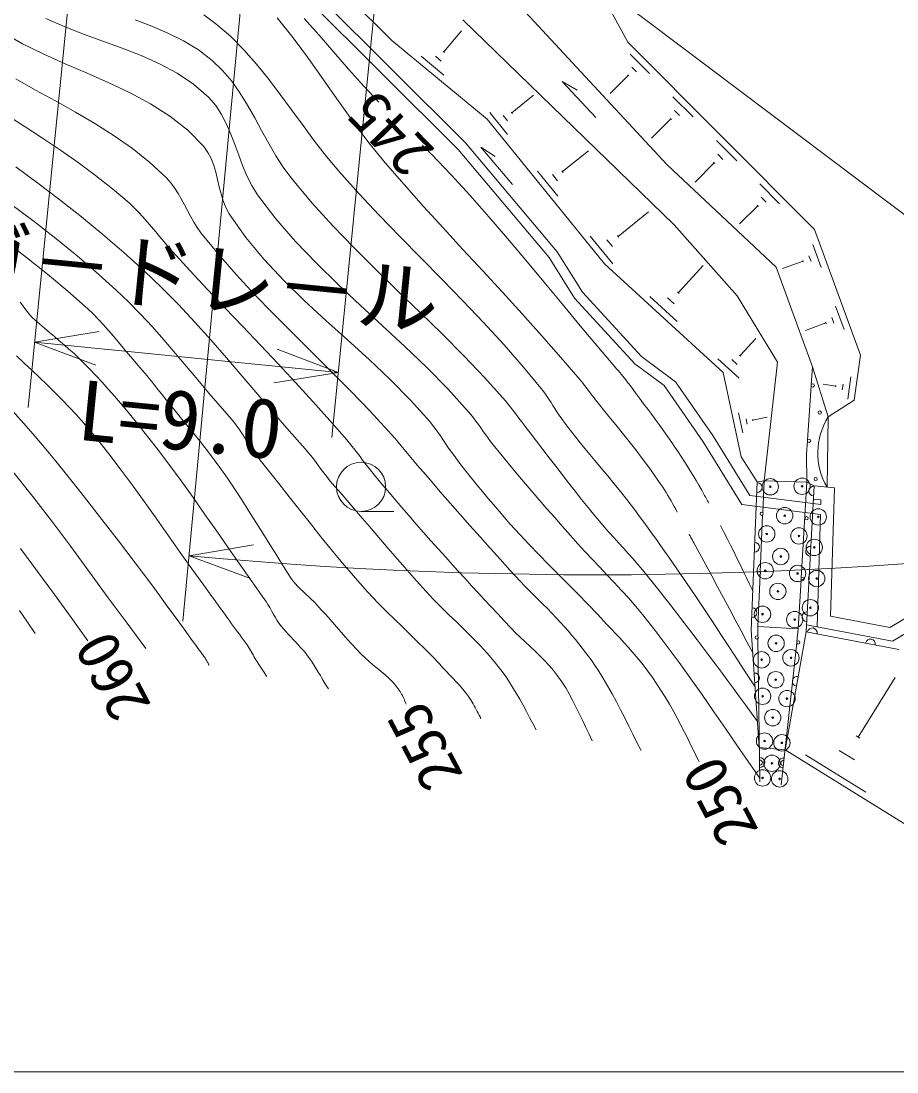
# Model space of a CAD drawing. Units: millimetres, scale not verified. Extents: x 40000 to 680000, y 20000 to 380000.
# Drawn here: x 204150 to 230897, y 205000 to 237110 of the extents above; entities that cross this region are included whole.
import ezdxf
from ezdxf.enums import TextEntityAlignment as Align

# ---------------------------------------------------------------- set-up
doc = ezdxf.new("R2010")
doc.units = ezdxf.units.MM
doc.header["$LTSCALE"] = 1000
doc.header["$PDMODE"] = 32
doc.header["$PDSIZE"] = 500
for name, color, linetype, lineweight in [('M-BGD', 7, 'Continuous', 13), ('M-STR-HTXT', 7, 'Continuous', 13), ('M-STR-STRC', 7, 'Continuous', 13), ('M-TTL-BAND', 7, 'Continuous', 13)]:
    doc.layers.add(name, color=color, linetype=linetype, lineweight=lineweight)
doc.styles.add('@ＭＳ ゴシック', font='')
doc.styles.add('ＭＳ ゴシック', font='')
doc.styles.get('@ＭＳ ゴシック').set_extended_font_data('@MS Gothic')
doc.styles.get('ＭＳ ゴシック').set_extended_font_data('MS Gothic')

msp = doc.modelspace()

# ---------------------------------------------------------------- linework, layer by layer
at = {"layer": 'M-BGD'}
for p, q in [((251888, 215533), (210239, 246942)), ((222674, 236466), (220255, 240961)), ((212295, 239673), (215476, 236518)), ((212296, 238800), (217721, 233392)), ((212092, 238580), (217499, 233189)), ((218974, 238015), (223868, 232730)), ((217641, 237143), (224098, 230881)), ((217062, 236169), (217596, 236811)), ((218379, 234107), (215476, 236518)), ((228377, 230739), (222674, 236466)), ((216365, 236040), (217063, 235460)), ((216801, 236032), (216975, 235887)), ((217040, 236187), (217084, 236151)), ((222754, 236102), (223345, 235509)), ((222797, 235703), (222945, 235554)), ((222693, 235451), (222135, 234895)), ((222675, 235470), (222712, 235433)), ((220678, 235261), (221697, 234160)), ((220678, 235261), (221128, 234996)), ((219138, 234306), (219801, 234843)), ((224056, 234795), (224670, 234178)), ((221963, 229687), (218379, 234107)), ((218468, 234314), (219008, 233648)), ((218870, 234227), (219006, 234060)), ((219121, 234326), (219155, 234285)), ((223993, 234118), (223401, 233529)), ((223974, 234137), (224012, 234099)), ((224101, 234379), (224255, 234225)), ((225382, 233464), (226007, 232836)), ((217499, 233189), (220274, 229883)), ((217721, 233392), (220517, 230060)), ((218188, 233261), (219153, 232112)), ((218188, 233261), (218625, 232975)), ((220683, 232508), (221474, 233149)), ((225428, 233041), (225584, 232884)), ((219925, 232518), (220537, 231763)), ((220664, 232531), (220702, 232484)), ((223868, 232730), (227207, 229587)), ((225318, 232775), (224732, 232191)), ((225298, 232794), (225337, 232755)), ((220380, 232418), (220533, 232230)), ((226708, 232132), (227312, 231526)), ((226752, 231724), (226903, 231572)), ((222381, 230529), (223308, 231281)), ((226646, 231467), (226090, 230913)), ((226627, 231486), (226665, 231448)), ((224098, 230881), (226022, 228719)), ((222359, 230555), (222402, 230502)), ((228377, 230739), (229786, 226899)), ((221528, 230540), (222216, 229693)), ((222041, 230429), (222212, 230217)), ((228323, 230285), (228583, 229575)), ((220517, 230060), (221293, 228822)), ((228208, 229941), (228273, 229763)), ((220274, 229883), (221053, 228640)), ((225593, 226370), (221963, 229687)), ((224221, 228811), (224977, 229639)), ((228028, 229774), (227404, 229545)), ((228019, 229796), (228036, 229752)), ((228316, 226548), (227207, 229587)), ((221053, 228640), (222892, 226632)), ((221293, 228822), (223093, 226856)), ((223348, 228692), (224181, 227932)), ((223888, 228657), (224097, 228467)), ((224195, 228835), (224247, 228788)), ((227253, 226691), (226022, 228719)), ((229024, 228396), (229284, 227686)), ((228908, 228052), (228973, 227874)), ((228728, 227885), (228105, 227656)), ((228720, 227907), (228736, 227863)), ((226113, 226886), (226592, 227410)), ((223093, 226856), (224130, 226088)), ((225427, 226792), (226081, 226195)), ((225852, 226764), (226015, 226615)), ((226092, 226905), (226133, 226867)), ((229786, 226899), (229595, 225531)), ((222892, 226632), (223785, 225970)), ((227253, 226691), (226840, 223064)), ((228279, 225998), (228316, 226548)), ((228801, 225017), (228316, 226548)), ((225275, 224449), (224130, 226088)), ((226138, 223793), (225593, 226370)), ((229492, 226242), (229397, 225555)), ((224982, 224257), (223785, 225970)), ((228165, 224301), (228277, 225962)), ((229032, 225956), (228643, 226011)), ((229035, 225978), (229029, 225935)), ((229250, 226013), (229227, 225842)), ((229595, 225531), (228801, 225017)), ((226057, 225143), (226187, 224528)), ((226290, 224951), (226322, 224798)), ((226486, 224933), (226495, 224894)), ((226490, 224913), (226932, 225007)), ((228801, 225017), (228762, 222867)), ((224982, 224257), (226158, 222343)), ((225275, 224449), (226402, 222614)), ((228137, 223884), (228164, 224275)), ((228137, 223884), (228146, 223023)), ((226624, 223033), (226138, 223793)), ((226449, 218498), (226624, 223033)), ((226624, 223033), (226840, 223064)), ((227975, 220093), (228146, 223023)), ((228371, 222906), (228122, 218448)), ((228146, 223023), (228371, 222906)), ((228371, 222906), (228987, 222845)), ((226402, 222614), (228571, 222336)), ((228987, 222845), (228869, 218930)), ((226158, 222343), (228562, 222034)), ((228349, 222506), (228576, 222484)), ((228576, 222484), (228571, 222336)), ((214532, 222128), (215532, 222128)), ((226794, 222014), (226718, 220275)), ((228562, 222034), (228459, 218601)), ((230683, 218583), (233954, 220538)), ((226715, 220198), (226645, 218613)), ((227884, 218538), (227971, 220034)), ((230757, 218161), (234160, 220194)), ((228869, 218930), (230683, 218583)), ((226449, 218498), (226694, 214915)), ((226645, 218613), (227884, 218538)), ((226645, 218613), (226649, 218316)), ((228122, 218448), (227479, 214843)), ((227884, 218538), (227841, 218149)), ((230955, 217913), (228122, 218448)), ((228134, 218664), (230757, 218161)), ((226650, 218242), (226708, 213862)), ((227837, 218113), (227362, 213777)), ((229709, 215230), (230839, 217054)), ((229651, 215266), (229766, 215195)), ((227479, 214843), (226694, 214915)), ((227479, 214843), (232201, 211917)), ((228099, 214694), (229946, 213550)), ((229135, 214819), (229596, 214533))]:
    msp.add_line(p, q, dxfattribs=at)
for points in [[(209734, 237297), (210102, 237029), (210544, 236647), (210955, 236234), (211342, 235796), (211710, 235340), (212065, 234870), (212413, 234393), (212760, 233914), (213111, 233439), (213473, 232973), (213850, 232524), (214462, 231845), (215088, 231178), (215724, 230520), (216365, 229867), (217007, 229214), (217645, 228559), (218276, 227896), (218893, 227223), (219495, 226536), (220074, 225830), (220143, 225740), (220208, 225648), (220271, 225554), (220333, 225460), (220393, 225364), (220453, 225268), (220514, 225173), (220575, 225078), (220638, 224984), (220704, 224892), (220890, 224646), (221081, 224403), (221275, 224162), (221471, 223924), (221670, 223687), (221868, 223450), (222066, 223213), (222263, 222974), (222457, 222734), (222647, 222490), (222779, 222317), (222910, 222144), (223040, 221970), (223169, 221795), (223298, 221619), (223425, 221443), (223552, 221266), (223678, 221089), (223803, 220911), (223928, 220733), (224199, 220342), (224467, 219948), (224733, 219554), (224998, 219158), (225261, 218761), (225523, 218364), (225784, 217966), (226045, 217567), (226306, 217169), (226567, 216771)], [(204902, 237192), (205470, 236939), (206053, 236711), (206644, 236496), (207234, 236281), (207814, 236054), (208377, 235803), (208914, 235515), (209417, 235178), (209878, 234780), (210094, 234531), (210275, 234257), (210427, 233963), (210560, 233654), (210680, 233336), (210796, 233015), (210915, 232695), (211046, 232383), (211196, 232082), (211373, 231800), (211932, 231069), (212534, 230373), (213170, 229707), (213831, 229061), (214508, 228428), (215191, 227800), (215871, 227169), (216539, 226528), (217187, 225868), (217804, 225182), (217885, 225084), (217964, 224984), (218041, 224882), (218116, 224779), (218190, 224676), (218264, 224572), (218338, 224468), (218413, 224365), (218489, 224263), (218567, 224163), (218796, 223879), (219026, 223598), (219259, 223318), (219493, 223039), (219729, 222762), (219967, 222486), (220205, 222211), (220445, 221937), (220685, 221663), (220925, 221390), (221144, 221147), (221365, 220906), (221589, 220668), (221815, 220430), (222040, 220193), (222264, 219955), (222487, 219715), (222705, 219472), (222920, 219226), (223129, 218974), (223510, 218493), (223882, 218004), (224247, 217510), (224605, 217011), (224959, 216508), (225309, 216003), (225657, 215496), (226005, 214989), (226354, 214483), (226706, 213980)], [(207632, 237143), (208139, 236950), (208635, 236740), (209113, 236502), (209567, 236227), (209991, 235904), (210303, 235602), (210582, 235269), (210834, 234913), (211065, 234539), (211284, 234154), (211497, 233763), (211712, 233373), (211935, 232989), (212173, 232618), (212435, 232266), (213039, 231549), (213669, 230855), (214320, 230180), (214984, 229517), (215657, 228861), (216333, 228208), (217005, 227551), (217667, 226885), (218314, 226205), (218939, 225506), (219018, 225412), (219096, 225316), (219172, 225219), (219248, 225121), (219322, 225022), (219396, 224923), (219469, 224824), (219543, 224725), (219617, 224627), (219692, 224529), (219889, 224274), (220085, 224019), (220280, 223764), (220476, 223509), (220672, 223253), (220869, 222999), (221067, 222746), (221266, 222494), (221468, 222243), (221672, 221994), (221813, 221826), (221957, 221660), (222103, 221495), (222250, 221331), (222397, 221168), (222545, 221004), (222692, 220840), (222838, 220676), (222982, 220509), (223124, 220341), (223296, 220132), (223466, 219921), (223635, 219709), (223803, 219496), (223970, 219282), (224135, 219068), (224301, 218853), (224465, 218637), (224629, 218422), (224793, 218206), (224981, 217959), (225167, 217711), (225353, 217462), (225538, 217213), (225722, 216963), (225906, 216713), (226089, 216463), (226273, 216213), (226456, 215962), (226639, 215712)], [(211972, 237205), (212462, 236596), (212931, 235964), (213387, 235317), (213839, 234666), (214297, 234020), (214768, 233388), (215264, 232782), (215850, 232111), (216443, 231447), (217042, 230788), (217644, 230132), (218248, 229477), (218850, 228821), (219450, 228162), (220045, 227500), (220632, 226830), (221210, 226153), (221260, 226093), (221310, 226032), (221359, 225970), (221408, 225909), (221456, 225847), (221504, 225784), (221552, 225722), (221600, 225660), (221648, 225598), (221696, 225535), (221898, 225279), (222103, 225024), (222308, 224769), (222514, 224515), (222718, 224260), (222921, 224004), (223120, 223745), (223316, 223483), (223506, 223218), (223690, 222948), (223743, 222866), (223796, 222784), (223847, 222701), (223898, 222618), (223948, 222534), (223997, 222449), (224045, 222365), (224093, 222279), (224141, 222194), (224188, 222109)], [(212799, 237191), (213251, 236677), (213700, 236160), (214151, 235644), (214607, 235135), (215072, 234636)], [(203580, 236768), (204198, 236417), (204842, 236099), (205502, 235804), (206168, 235517), (206830, 235226), (207479, 234919), (208103, 234583), (208692, 234205), (209238, 233772), (209728, 233273), (209855, 233097), (209955, 232905), (210033, 232701), (210096, 232488), (210150, 232270), (210201, 232049), (210257, 231831), (210322, 231617), (210404, 231412), (210508, 231220), (211011, 230499), (211569, 229823), (212170, 229180), (212802, 228563), (213456, 227961), (214118, 227367), (214778, 226769), (215425, 226160), (216047, 225530), (216632, 224870), (216718, 224764), (216799, 224656), (216879, 224545), (216956, 224433), (217033, 224321), (217109, 224207), (217185, 224095), (217263, 223983), (217342, 223872), (217423, 223763), (217583, 223555), (217745, 223349), (217908, 223144), (218072, 222939), (218238, 222736), (218406, 222535), (218574, 222334), (218745, 222135), (218917, 221937), (219090, 221741), (219376, 221426), (219668, 221116), (219963, 220809), (220261, 220505), (220560, 220203), (220860, 219901), (221160, 219598), (221457, 219294), (221752, 218987), (222042, 218676), (222171, 218537), (222300, 218398), (222430, 218260), (222559, 218121), (222687, 217981), (222813, 217839), (222937, 217696), (223058, 217551), (223175, 217403), (223289, 217251), (223428, 217053), (223564, 216853), (223696, 216649), (223824, 216444), (223948, 216235), (224069, 216025), (224186, 215813), (224300, 215599), (224410, 215383), (224517, 215166), (224551, 215096), (224585, 215027), (224619, 214957), (224654, 214888), (224688, 214819), (224722, 214749), (224756, 214680), (224790, 214610), (224824, 214541), (224858, 214471)], [(203987, 235341), (204595, 235002), (205204, 234667), (205811, 234327), (206408, 233976), (206990, 233606), (207551, 233211), (208086, 232783), (208588, 232315), (208719, 232168), (208837, 232011), (208944, 231845), (209043, 231673), (209138, 231497), (209231, 231320), (209325, 231143), (209423, 230969), (209528, 230801), (209643, 230640), (210167, 229994), (210714, 229368), (211280, 228758), (211859, 228160), (212448, 227570), (213041, 226984), (213634, 226397), (214222, 225805), (214800, 225205), (215363, 224592), (215464, 224477), (215564, 224362), (215662, 224245), (215760, 224128), (215857, 224010), (215955, 223892), (216052, 223774), (216150, 223657), (216248, 223540), (216347, 223424), (216648, 223077), (216950, 222730), (217252, 222383), (217555, 222038), (217859, 221693), (218165, 221349), (218471, 221006), (218779, 220665), (219089, 220326), (219401, 219988), (219535, 219847), (219670, 219707), (219807, 219570), (219945, 219433), (220084, 219296), (220221, 219158), (220358, 219020), (220492, 218880), (220625, 218738), (220754, 218592), (220862, 218466), (220970, 218339), (221077, 218211), (221182, 218082), (221286, 217951), (221387, 217820), (221487, 217686), (221585, 217551), (221679, 217414), (221771, 217276), (221919, 217040), (222060, 216801), (222196, 216558), (222328, 216313), (222457, 216066), (222583, 215818), (222707, 215568), (222832, 215319), (222956, 215070), (223082, 214822)], [(203688, 234254), (204247, 233895), (204802, 233532), (205352, 233162), (205894, 232783), (206426, 232390), (206945, 231981), (207449, 231552), (207595, 231416), (207736, 231274), (207871, 231128), (208003, 230978), (208133, 230825), (208261, 230671), (208389, 230516), (208517, 230362), (208647, 230209), (208780, 230059), (209309, 229483), (209843, 228911), (210381, 228342), (210920, 227775), (211459, 227207), (211997, 226638), (212531, 226066), (213059, 225489), (213581, 224906), (214094, 224315), (214178, 224214), (214260, 224112), (214341, 224009), (214421, 223905), (214501, 223801), (214580, 223697), (214660, 223592), (214740, 223489), (214821, 223386), (214904, 223284), (215120, 223024), (215337, 222765), (215556, 222508), (215776, 222251), (215998, 221995), (216220, 221741), (216443, 221487), (216667, 221233), (216892, 220981), (217117, 220728), (217313, 220509), (217510, 220291), (217707, 220074), (217905, 219857), (218104, 219640), (218303, 219425), (218503, 219209), (218704, 218995), (218905, 218781), (219107, 218567), (219250, 218421), (219397, 218279), (219547, 218138), (219697, 217999), (219847, 217858), (219994, 217717), (220138, 217572), (220278, 217423), (220410, 217268), (220535, 217107), (220663, 216922), (220783, 216732), (220896, 216537), (221003, 216339), (221106, 216138), (221205, 215935), (221302, 215730), (221398, 215525), (221494, 215320), (221590, 215116)], [(216405, 233317), (216433, 233289), (216460, 233261), (216487, 233234), (216515, 233206), (216542, 233178), (216569, 233151), (216597, 233123), (216624, 233095), (216652, 233067), (216679, 233040), (217279, 232414), (217865, 231775), (218439, 231126), (219005, 230469), (219564, 229805), (220118, 229138), (220671, 228469), (221225, 227801), (221782, 227136), (222345, 226476), (222392, 226422), (222437, 226368), (222483, 226313), (222528, 226258), (222572, 226203), (222616, 226147), (222659, 226091), (222703, 226035), (222745, 225978), (222787, 225921), (222911, 225753), (223036, 225585), (223161, 225418), (223286, 225251), (223411, 225084), (223536, 224916), (223659, 224748), (223781, 224578), (223902, 224408), (224020, 224236), (224116, 224093), (224212, 223950), (224306, 223806), (224400, 223661), (224492, 223516), (224583, 223369), (224673, 223223), (224762, 223075), (224849, 222926), (224934, 222777), (224957, 222737), (224979, 222697), (225001, 222657), (225024, 222616), (225046, 222576), (225068, 222536), (225090, 222496), (225112, 222455), (225134, 222415), (225156, 222375)], [(203986, 232660), (204663, 232157), (205334, 231645), (205996, 231124), (206648, 230590), (207288, 230042), (207914, 229478), (208443, 228972), (208956, 228449), (209456, 227914), (209945, 227368), (210427, 226815), (210905, 226257), (211381, 225698), (211857, 225139), (212337, 224585), (212824, 224036), (212911, 223936), (212995, 223834), (213077, 223730), (213157, 223624), (213236, 223518), (213315, 223411), (213395, 223305), (213475, 223200), (213558, 223096), (213643, 222995), (213931, 222663), (214217, 222330), (214502, 221996), (214787, 221663), (215073, 221329), (215359, 220997), (215646, 220665), (215936, 220335), (216227, 220007), (216521, 219681), (216747, 219440), (216980, 219204), (217216, 218971), (217455, 218740), (217693, 218509), (217929, 218276), (218160, 218039), (218384, 217797), (218599, 217546), (218804, 217287), (218928, 217115), (219046, 216939), (219160, 216759), (219270, 216577), (219376, 216393), (219479, 216207), (219580, 216019), (219680, 215831), (219778, 215643), (219877, 215455)], [(203842, 231511), (204505, 231014), (205159, 230507), (205803, 229987), (206434, 229452), (207049, 228899), (207432, 228532), (207802, 228153), (208162, 227764), (208514, 227367), (208860, 226965), (209203, 226559), (209544, 226151), (209886, 225744), (210231, 225340), (210581, 224941), (210670, 224835), (210754, 224724), (210833, 224609), (210908, 224492), (210982, 224374), (211056, 224255), (211130, 224136), (211206, 224020), (211286, 223906), (211371, 223796), (211697, 223391), (212020, 222984), (212341, 222576), (212662, 222167), (212984, 221759), (213308, 221353), (213634, 220949), (213965, 220549), (214302, 220154), (214645, 219764), (214865, 219525), (215090, 219291), (215319, 219060), (215551, 218832), (215784, 218606), (216018, 218380), (216250, 218153), (216481, 217924), (216709, 217693), (216933, 217457), (217033, 217350), (217134, 217244), (217236, 217138), (217337, 217031), (217437, 216924), (217535, 216815), (217630, 216704), (217722, 216590), (217809, 216473), (217892, 216352), (217926, 216298), (217959, 216244), (217991, 216188), (218022, 216132), (218052, 216076), (218082, 216019), (218110, 215962), (218138, 215904), (218165, 215846), (218191, 215788)], [(203674, 230380), (204321, 229887), (204956, 229381), (205579, 228859), (206186, 228318), (206352, 228159), (206514, 227995), (206670, 227825), (206823, 227653), (206974, 227478), (207123, 227301), (207271, 227123), (207420, 226946), (207569, 226770), (207721, 226597), (207792, 226516), (207861, 226435), (207929, 226354), (207997, 226271), (208063, 226188), (208130, 226105), (208196, 226021), (208262, 225937), (208328, 225853), (208394, 225770), (208578, 225540), (208763, 225312), (208950, 225085), (209136, 224858), (209323, 224630), (209508, 224402), (209691, 224172), (209871, 223940), (210049, 223706), (210222, 223469), (210451, 223141), (210675, 222810), (210894, 222476), (211110, 222139), (211323, 221801), (211534, 221461), (211745, 221121), (211956, 220781), (212168, 220442), (212383, 220105), (212449, 220011), (212521, 219922), (212599, 219837), (212680, 219756), (212765, 219677), (212850, 219599), (212936, 219520), (213021, 219441), (213104, 219361), (213183, 219277), (213318, 219125), (213452, 218973), (213586, 218821), (213720, 218668), (213854, 218516), (213988, 218364), (214123, 218213), (214260, 218063), (214398, 217914), (214538, 217768), (214653, 217656), (214773, 217548), (214897, 217444), (215022, 217341), (215146, 217237), (215268, 217132), (215387, 217024), (215499, 216910), (215603, 216790), (215698, 216661), (215723, 216622), (215748, 216581), (215771, 216540), (215793, 216498), (215815, 216456), (215835, 216413), (215854, 216370), (215873, 216327), (215891, 216283), (215908, 216239)], [(204123, 228518), (204194, 228424), (204264, 228329), (204336, 228235), (204409, 228144), (204488, 228057), (204572, 227976), (204719, 227848), (204868, 227722), (205017, 227596), (205167, 227470), (205316, 227344), (205465, 227217), (205612, 227089), (205757, 226958), (205899, 226825), (206039, 226689), (206237, 226487), (206432, 226283), (206624, 226075), (206813, 225865), (207000, 225652), (207184, 225438), (207366, 225221), (207546, 225003), (207724, 224783), (207901, 224562), (208287, 224068), (208665, 223567), (209036, 223061), (209402, 222551), (209765, 222038), (210124, 221523), (210483, 221008), (210843, 220493), (211204, 219980), (211568, 219469), (211630, 219378), (211689, 219284), (211744, 219188), (211799, 219092), (211853, 218995), (211907, 218899), (211965, 218804), (212025, 218712), (212090, 218624), (212160, 218540), (212235, 218458), (212310, 218377), (212386, 218296), (212463, 218216), (212539, 218135), (212614, 218054), (212688, 217972), (212761, 217889), (212831, 217804), (212899, 217717), (212969, 217620), (213037, 217522), (213102, 217423), (213165, 217322), (213227, 217220), (213289, 217117), (213349, 217014), (213410, 216912), (213472, 216809), (213534, 216708)], [(204015, 226879), (204248, 226659), (204481, 226438), (204714, 226217), (204945, 225995), (205174, 225771), (205400, 225543), (205623, 225313), (205840, 225078), (206053, 224838), (206450, 224365), (206835, 223882), (207210, 223391), (207576, 222894), (207938, 222392), (208295, 221887), (208650, 221380), (209006, 220874), (209364, 220370), (209727, 219870), (209801, 219769), (209875, 219668), (209948, 219567), (210022, 219466), (210096, 219364), (210169, 219263), (210243, 219162), (210317, 219061), (210390, 218960), (210464, 218858), (210522, 218777), (210581, 218696), (210640, 218615), (210699, 218534), (210757, 218453), (210816, 218372), (210875, 218291), (210934, 218211), (210993, 218130), (211052, 218049), (211085, 218001), (211117, 217952), (211147, 217902), (211176, 217852), (211204, 217801), (211233, 217749), (211261, 217698), (211290, 217647), (211319, 217597), (211349, 217547), (211380, 217500), (211410, 217454), (211442, 217407), (211473, 217361), (211504, 217315), (211535, 217268), (211566, 217222), (211596, 217175), (211625, 217127), (211654, 217079)], [(203892, 225205), (204240, 224814), (204581, 224418), (204917, 224017), (205249, 223612), (205577, 223204), (205903, 222794), (206226, 222383), (206549, 221971), (206871, 221558), (207129, 221227), (207385, 220893), (207638, 220557), (207890, 220221), (208140, 219883), (208389, 219544), (208637, 219205), (208885, 218865), (209132, 218525), (209380, 218185), (209415, 218137), (209451, 218088), (209487, 218039), (209522, 217990), (209558, 217941), (209594, 217892), (209629, 217844), (209665, 217795), (209701, 217746), (209736, 217697), (209752, 217675), (209768, 217653), (209783, 217630), (209797, 217606), (209811, 217583), (209825, 217559), (209838, 217535), (209851, 217511), (209863, 217486), (209875, 217462), (209876, 217458), (209878, 217455), (209879, 217451), (209881, 217448), (209883, 217445), (209884, 217441), (209886, 217438), (209887, 217434), (209889, 217431), (209891, 217428)], [(203898, 223344), (204503, 222592), (205092, 221827), (205672, 221053), (206244, 220273), (206814, 219491), (207386, 218712), (207962, 217938)], [(228146, 223023), (226840, 223064), (226798, 222094)], [(225513, 221695), (225614, 221497), (225713, 221298), (225812, 221099), (225911, 220900), (226009, 220700), (226106, 220501), (226203, 220301), (226301, 220101), (226398, 219901), (226496, 219701)], [(224551, 221430), (224564, 221404), (224578, 221378), (224592, 221352), (224606, 221326), (224621, 221300), (224635, 221275), (224649, 221249), (224663, 221223), (224677, 221197), (224691, 221171), (224875, 220836), (225057, 220500), (225239, 220164), (225419, 219828), (225599, 219491), (225779, 219154), (225959, 218817), (226138, 218480), (226317, 218142), (226496, 217805)], [(204132, 220996), (204654, 220295), (205170, 219590), (205682, 218883), (206193, 218178)], [(204106, 219099), (204343, 218748), (204579, 218396)]]:
    msp.add_lwpolyline(points, dxfattribs=at)
for centre, radius in [((228325, 225977), 50), ((228539, 225146), 50), ((228213, 224285), 50), ((214532, 222878), 750), ((227028, 222879), 25), ((227028, 222879), 12.5), ((228000, 222896), 25), ((228000, 222896), 12.5), ((228415, 223117), 50), ((226766, 222055), 50), ((227468, 221997), 25), ((227468, 221997), 12.5), ((228137, 221917), 50), ((228495, 221960), 25), ((228495, 221960), 12.5), ((226922, 221438), 25), ((226922, 221438), 12.5), ((227903, 221377), 25), ((227903, 221377), 12.5), ((228372, 221029), 25), ((228372, 221029), 12.5), ((227349, 220750), 25), ((227349, 220750), 12.5), ((226685, 220238), 50), ((226874, 220316), 25), ((226874, 220316), 12.5), ((227861, 220231), 25), ((227861, 220231), 12.5), ((228013, 220062), 50), ((228446, 220077), 25), ((228446, 220077), 12.5), ((227260, 219683), 25), ((227260, 219683), 12.5), ((226791, 218986), 25), ((226791, 218986), 12.5), ((228253, 219185), 25), ((228253, 219185), 12.5), ((227774, 218821), 25), ((227774, 218821), 12.5), ((226616, 218278), 50), ((227207, 218097), 25), ((227207, 218097), 12.5), ((227885, 218126), 50), ((226765, 217593), 25), ((226765, 217593), 12.5), ((227659, 217654), 25), ((227659, 217654), 12.5), ((227196, 216986), 25), ((227196, 216986), 12.5), ((226794, 216479), 25), ((226794, 216479), 12.5), ((227539, 216407), 25), ((227539, 216407), 12.5), ((227105, 215826), 25), ((227105, 215826), 12.5), ((226853, 215110), 25), ((226853, 215110), 12.5), ((227382, 215057), 25), ((227382, 215057), 12.5), ((227079, 214432), 25), ((227079, 214432), 12.5), ((226793, 213984), 25), ((226793, 213984), 12.5), ((227315, 213956), 25), ((227315, 213956), 12.5)]:
    msp.add_circle(centre, radius, dxfattribs=at)
for centre, radius, start, end in [((230556, 223910), 2075, 147.7594, 210.1428), ((226629, 222854), 150, 267.7852, 87.7852), ((228355, 222750), 150, 86.7992, 266.7992), ((226547, 221035), 150, 267.7852, 87.7852), ((228259, 220909), 150, 86.7992, 266.7992), ((226470, 219036), 150, 267.7852, 87.7852), ((228148, 218912), 150, 86.7992, 266.7992), ((228309, 218418), 150, 349.303, 169.303), ((230087, 218077), 150, 349.303, 169.303), ((226549, 217040), 150, 273.9069, 93.9069), ((227852, 216937), 150, 79.892, 259.892), ((226714, 214454), 150, 273.9069, 93.9069), ((226714, 214454), 75, 273.9069, 93.9069), ((227427, 214440), 150, 79.892, 259.892), ((227427, 214440), 75, 79.892, 259.892)]:
    msp.add_arc(centre, radius, start, end, dxfattribs=at)
for p in [(227028, 222879), (228000, 222896), (227468, 221997), (228495, 221960), (226922, 221438), (227903, 221377), (228372, 221029), (227349, 220750), (226874, 220316), (227861, 220231), (228446, 220077), (227260, 219683), (228253, 219185), (226791, 218986), (227774, 218821), (227207, 218097), (226765, 217593), (227659, 217654), (227196, 216986), (226794, 216479), (227539, 216407), (227105, 215826), (226853, 215110), (227382, 215057), (227079, 214432), (226793, 213984), (227315, 213956)]:
    msp.add_point(p, dxfattribs=at)
at = {"layer": 'M-STR-HTXT'}
for p, q in [((211988, 249644), (209095, 218779)), ((211253, 221105), (209281, 220770)), ((209281, 220770), (211156, 220075))]:
    msp.add_line(p, q, dxfattribs=at)
msp.add_arc((221698, 353210), 133020, 264.6438, 293.25488, dxfattribs=at)
at = {"layer": 'M-STR-STRC'}
for p, q in [((206773, 249524), (204368, 225307)), ((216050, 248602), (213645, 224386)), ((206539, 227621), (204565, 227297)), ((213843, 226376), (204565, 227297)), ((204565, 227297), (206437, 226591)), ((213843, 226376), (211972, 227082)), ((211869, 226052), (213843, 226376))]:
    msp.add_line(p, q, dxfattribs=at)
at = {"layer": 'M-TTL-BAND'}
msp.add_line((40000, 205000), (579000, 205000), dxfattribs=at)

# ---------------------------------------------------------------- texts
at = {"layer": 'M-BGD', "style": 'ＭＳ ゴシック'}
msp.add_text('245', height=1320, rotation=134.127, dxfattribs=at).set_placement((216176, 234401), align=Align.BOTTOM_CENTER)
for s, p in [('260', (206306, 218276)), ('255', (215834, 216136)), ('250', (224856, 214458))]:
    msp.add_text(s, height=1320, rotation=117.674, dxfattribs=at).set_placement(p, align=Align.MIDDLE_RIGHT)
at = {"layer": 'M-STR-STRC', "style": 'ＭＳ ゴシック'}
msp.add_text('ガ－ドレ－ル', height=1833, rotation=354.329, dxfattribs=at).set_placement((209303, 227832), align=Align.BOTTOM_CENTER)
at = {"layer": 'M-STR-STRC', "style": '@ＭＳ ゴシック'}
msp.add_text('L=9.0', height=1833, rotation=354.329, dxfattribs=at).set_placement((209105, 225841), align=Align.TOP_CENTER)

doc.saveas('drawing.dxf')
